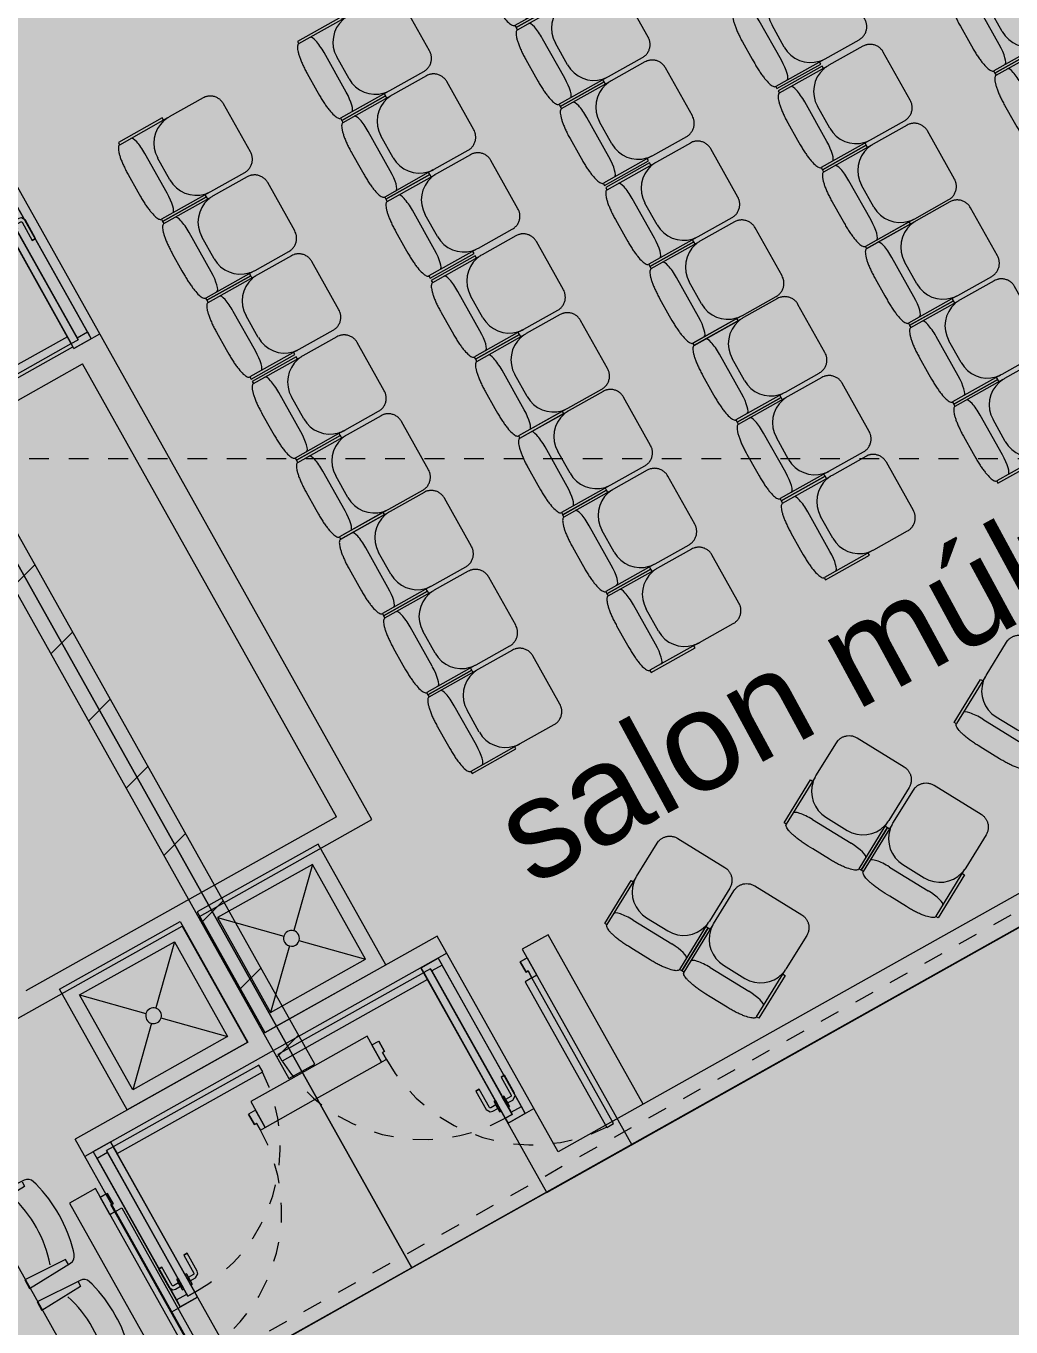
# Model space of a CAD drawing. Header units: metres. Extents: x -11.7 to 73.2, y 41.7 to 99.3.
# Drawn here: x 30.27 to 35.25, y 66.23 to 72.81 of the extents above; entities that cross this region are included whole.
import ezdxf

# ---------------------------------------------------------------- set-up
doc = ezdxf.new("R2010")
doc.units = ezdxf.units.M
doc.linetypes.add('LineaDiscontinua-1_5mm', pattern=[0.003, 0.0015, -0.0015])
doc.linetypes.add('LíneaDeRejilla', pattern=[0.021, 0.012, -0.003, 0.003, -0.003])
for name, color, linetype, lineweight in [('A-DETL-3', 151, 'Continuous', 5), ('A-DETL-GENF', 92, 'Continuous', 5), ('A-MURO', 113, 'Continuous', 9), ('A-MURO-ACHU', 111, 'Continuous', 9), ('A-PISO', 51, 'Continuous', 9), ('A-PISO-ACHU', 8, 'Continuous', 9), ('A-PUER', 31, 'Continuous', 5), ('A-PUER-MARC', 31, 'Continuous', 5), ('A-TEXT-NOTA', 2, 'Continuous', 5), ('A-WALL', 113, 'Continuous', 18), ('H-HID-APAR', 6, 'Continuous', 5), ('I-MOBI', 30, 'Continuous', 5), ('S-REJI', 1, 'Continuous', 5)]:
    doc.layers.add(name, color=color, linetype=linetype, lineweight=lineweight)
doc.styles.add('Arial', font='arial.ttf', dxfattribs={"height": 0.5})

# ---------------------------------------------------------------- blocks, each defined once
blk = doc.blocks.new('Puerta-Batiente-HojaLisa - 900x2200-1042033-Nivel 1')
at = {"layer": 'A-PUER'}
for p, q in [((-0.382, 0.919), (-0.422, 0.919)), ((-0.422, 0.919), (-0.422, 0.075)), ((-0.382, 0.075), (-0.382, 0.919)), ((-0.422, 0.075), (-0.382, 0.075)), ((0.422, 0.075), (-0.422, 0.075)), ((-0.422, 0.075), (-0.422, 0.075)), ((-0.422, 0.075), (0.422, 0.075)), ((-0.422, 0.075), (-0.422, 0.035)), ((-0.422, 0.075), (-0.422, 0.035)), ((0.422, 0.075), (0.422, 0.075)), ((0.422, 0.035), (0.422, 0.075)), ((0.422, 0.075), (0.422, 0.035)), ((0.422, 0.035), (-0.422, 0.035)), ((-0.422, 0.035), (-0.422, 0.035)), ((-0.422, 0.035), (0.422, 0.035)), ((0.422, 0.035), (0.422, 0.035))]:
    blk.add_line(p, q, dxfattribs=at)
at = {"layer": 'A-PUER', "linetype": 'LineaDiscontinua-1_5mm'}
blk.add_arc((-0.422, 0.075), 0.844, 360, 87.28354, dxfattribs=at)
at = {"layer": 'A-PUER-MARC'}
for p, q in [((-0.45, -0.025), (-0.45, 0.075)), ((-0.45, 0.075), (-0.422, 0.075)), ((-0.45, -0.025), (-0.45, 0.075)), ((-0.45, 0.075), (-0.45, 0.075)), ((-0.45, 0.075), (0.45, 0.075)), ((-0.422, 0.075), (-0.422, 0.035)), ((0.422, 0.075), (-0.422, 0.075)), ((-0.422, 0.075), (-0.422, 0.075)), ((-0.422, 0.075), (-0.422, 0.035)), ((0.422, 0.075), (0.422, 0.075)), ((0.45, 0.075), (0.422, 0.075)), ((0.422, 0.075), (0.422, 0.035)), ((0.422, 0.035), (0.422, 0.075)), ((0.45, 0.075), (0.45, -0.025)), ((0.45, 0.075), (0.45, 0.075)), ((0.45, 0.075), (0.45, -0.025)), ((-0.422, 0.035), (-0.41, 0.035)), ((-0.422, 0.035), (-0.422, 0.035)), ((-0.422, 0.035), (0.422, 0.035)), ((-0.41, 0.035), (-0.41, -0.025)), ((-0.41, 0.035), (-0.41, -0.025)), ((0.41, 0.035), (-0.41, 0.035)), ((-0.41, 0.035), (-0.41, 0.035)), ((0.41, 0.035), (0.41, 0.035)), ((0.41, -0.025), (0.41, 0.035)), ((0.422, 0.035), (0.41, 0.035)), ((0.41, -0.025), (0.41, 0.035)), ((0.422, 0.035), (0.422, 0.035)), ((-0.41, -0.025), (-0.45, -0.025)), ((0.45, -0.025), (-0.45, -0.025)), ((-0.45, -0.025), (-0.45, -0.025)), ((-0.41, -0.025), (-0.41, -0.025)), ((-0.41, -0.025), (0.41, -0.025)), ((0.41, -0.025), (0.45, -0.025)), ((0.41, -0.025), (0.41, -0.025)), ((0.45, -0.025), (0.45, -0.025))]:
    blk.add_line(p, q, dxfattribs=at)
blk = doc.blocks.new('Manija-Horizontal-SinCerradura - 120-1041476-Nivel 1')
at = {"layer": 'A-PUER'}
for p, q in [((0.12, 0), (0.12, -0.008)), ((0.12, 0), (0.18, 0)), ((0.18, 0), (0.12, 0)), ((0.18, -0.008), (0.18, 0)), ((0.12, -0.008), (0.18, -0.008)), ((0.18, -0.008), (0.12, -0.008)), ((0.14, -0.008), (0.14, -0.038)), ((0.14, -0.008), (0.16, -0.008)), ((0.16, -0.008), (0.14, -0.008)), ((0.16, -0.038), (0.16, -0.008)), ((0.27, -0.043), (0.165, -0.043)), ((0.165, -0.063), (0.27, -0.063)), ((0.27, -0.063), (0.27, -0.043)), ((0.27, -0.043), (0.27, -0.063))]:
    blk.add_line(p, q, dxfattribs=at)
at = {"layer": 'A-PUER', "flags": 128}
for points in [[(0.14, -0.038), (0.1515, -0.059), (0.165, -0.063)], [(0.165, -0.043), (0.1608, -0.0407), (0.16, -0.038)]]:
    blk.add_lwpolyline(points, dxfattribs=at)
blk = doc.blocks.new('Manija-Horizontal-SinCerradura - 120-1041475-Nivel 1')
at = {"layer": 'A-PUER'}
for p, q in [((0.12, 0.008), (0.12, 0)), ((0.12, 0.008), (0.18, 0.008)), ((0.18, 0.008), (0.12, 0.008)), ((0.12, 0), (0.18, 0)), ((0.18, 0), (0.12, 0)), ((0.14, 0.038), (0.14, 0.008)), ((0.14, 0.008), (0.16, 0.008)), ((0.16, 0.008), (0.14, 0.008)), ((0.16, 0.008), (0.16, 0.038)), ((0.27, 0.063), (0.165, 0.063)), ((0.165, 0.043), (0.27, 0.043)), ((0.18, 0), (0.18, 0.008)), ((0.27, 0.063), (0.27, 0.043)), ((0.27, 0.043), (0.27, 0.063))]:
    blk.add_line(p, q, dxfattribs=at)
at = {"layer": 'A-PUER', "flags": 128}
for points in [[(0.165, 0.063), (0.144, 0.0515), (0.14, 0.038)], [(0.16, 0.038), (0.1623, 0.0422), (0.165, 0.043)]]:
    blk.add_lwpolyline(points, dxfattribs=at)
blk = doc.blocks.new('Puerta-Batiente-HojaLisa - 900x2200-1042010-Nivel 1')
at = {"layer": 'A-PUER'}
for p, q in [((0.422, -0.035), (-0.422, -0.035)), ((-0.422, -0.035), (-0.422, -0.035)), ((-0.422, -0.035), (0.422, -0.035)), ((-0.422, -0.035), (-0.422, -0.075)), ((-0.422, -0.035), (-0.422, -0.075)), ((0.422, -0.035), (0.422, -0.035)), ((0.422, -0.075), (0.422, -0.035)), ((0.422, -0.035), (0.422, -0.075)), ((-0.422, -0.919), (-0.422, -0.075)), ((-0.422, -0.075), (-0.382, -0.075)), ((0.422, -0.075), (-0.422, -0.075)), ((-0.422, -0.075), (-0.422, -0.075)), ((-0.422, -0.075), (0.422, -0.075)), ((-0.382, -0.075), (-0.382, -0.919)), ((0.422, -0.075), (0.422, -0.075)), ((-0.382, -0.919), (-0.422, -0.919))]:
    blk.add_line(p, q, dxfattribs=at)
at = {"layer": 'A-PUER', "linetype": 'LineaDiscontinua-1_5mm'}
blk.add_arc((-0.422, -0.075), 0.844, 272.71646, 0, dxfattribs=at)
at = {"layer": 'A-PUER-MARC'}
for p, q in [((-0.45, -0.075), (-0.45, 0.025)), ((-0.45, 0.025), (-0.41, 0.025)), ((-0.45, -0.075), (-0.45, 0.025)), ((-0.45, 0.025), (-0.45, 0.025)), ((-0.45, 0.025), (0.45, 0.025)), ((-0.41, 0.025), (-0.41, -0.035)), ((-0.41, 0.025), (-0.41, 0.025)), ((-0.41, 0.025), (-0.41, -0.035)), ((0.41, 0.025), (-0.41, 0.025)), ((0.41, -0.035), (0.41, 0.025)), ((0.45, 0.025), (0.41, 0.025)), ((0.41, 0.025), (0.41, 0.025)), ((0.41, -0.035), (0.41, 0.025)), ((0.45, 0.025), (0.45, 0.025)), ((0.45, 0.025), (0.45, -0.075)), ((0.45, 0.025), (0.45, -0.075)), ((-0.41, -0.035), (-0.422, -0.035)), ((-0.422, -0.035), (-0.422, -0.075)), ((-0.422, -0.035), (-0.422, -0.035)), ((-0.422, -0.035), (-0.422, -0.075)), ((0.422, -0.035), (-0.422, -0.035)), ((-0.41, -0.035), (-0.41, -0.035)), ((-0.41, -0.035), (0.41, -0.035)), ((0.41, -0.035), (0.41, -0.035)), ((0.41, -0.035), (0.422, -0.035)), ((0.422, -0.035), (0.422, -0.035)), ((0.422, -0.035), (0.422, -0.075)), ((0.422, -0.075), (0.422, -0.035)), ((-0.422, -0.075), (-0.45, -0.075)), ((-0.45, -0.075), (-0.45, -0.075)), ((0.45, -0.075), (-0.45, -0.075)), ((-0.422, -0.075), (-0.422, -0.075)), ((-0.422, -0.075), (0.422, -0.075)), ((0.422, -0.075), (0.422, -0.075)), ((0.422, -0.075), (0.45, -0.075)), ((0.45, -0.075), (0.45, -0.075))]:
    blk.add_line(p, q, dxfattribs=at)
blk = doc.blocks.new('Puerta-Batiente-HojaLisa - 800x2200-1180584-Nivel 1')
at = {"layer": 'A-PUER'}
for p, q in [((-0.332, 0.819), (-0.372, 0.819)), ((-0.372, 0.819), (-0.372, 0.075)), ((-0.332, 0.075), (-0.332, 0.819)), ((-0.372, 0.075), (-0.332, 0.075)), ((0.372, 0.075), (-0.372, 0.075)), ((-0.372, 0.075), (-0.372, 0.075)), ((-0.372, 0.075), (0.372, 0.075)), ((-0.372, 0.075), (-0.372, 0.035)), ((-0.372, 0.075), (-0.372, 0.035)), ((0.372, 0.075), (0.372, 0.075)), ((0.372, 0.035), (0.372, 0.075)), ((0.372, 0.075), (0.372, 0.035)), ((0.372, 0.035), (-0.372, 0.035)), ((-0.372, 0.035), (-0.372, 0.035)), ((-0.372, 0.035), (0.372, 0.035)), ((0.372, 0.035), (0.372, 0.035))]:
    blk.add_line(p, q, dxfattribs=at)
at = {"layer": 'A-PUER', "linetype": 'LineaDiscontinua-1_5mm'}
blk.add_arc((-0.372, 0.075), 0.744, 360, 86.9181, dxfattribs=at)
at = {"layer": 'A-PUER-MARC'}
for p, q in [((-0.4, -0.025), (-0.4, 0.075)), ((-0.4, 0.075), (-0.372, 0.075)), ((-0.4, -0.025), (-0.4, 0.075)), ((-0.4, 0.075), (-0.4, 0.075)), ((-0.4, 0.075), (0.4, 0.075)), ((-0.372, 0.075), (-0.372, 0.035)), ((0.372, 0.075), (-0.372, 0.075)), ((-0.372, 0.075), (-0.372, 0.075)), ((-0.372, 0.075), (-0.372, 0.035)), ((0.372, 0.075), (0.372, 0.075)), ((0.4, 0.075), (0.372, 0.075)), ((0.372, 0.075), (0.372, 0.035)), ((0.372, 0.035), (0.372, 0.075)), ((0.4, 0.075), (0.4, -0.025)), ((0.4, 0.075), (0.4, 0.075)), ((0.4, 0.075), (0.4, -0.025)), ((-0.372, 0.035), (-0.36, 0.035)), ((-0.372, 0.035), (-0.372, 0.035)), ((-0.372, 0.035), (0.372, 0.035)), ((-0.36, 0.035), (-0.36, -0.025)), ((-0.36, 0.035), (-0.36, -0.025)), ((0.36, 0.035), (-0.36, 0.035)), ((-0.36, 0.035), (-0.36, 0.035)), ((0.36, 0.035), (0.36, 0.035)), ((0.36, -0.025), (0.36, 0.035)), ((0.372, 0.035), (0.36, 0.035)), ((0.36, -0.025), (0.36, 0.035)), ((0.372, 0.035), (0.372, 0.035)), ((-0.36, -0.025), (-0.4, -0.025)), ((0.4, -0.025), (-0.4, -0.025)), ((-0.4, -0.025), (-0.4, -0.025)), ((-0.36, -0.025), (-0.36, -0.025)), ((-0.36, -0.025), (0.36, -0.025)), ((0.36, -0.025), (0.4, -0.025)), ((0.36, -0.025), (0.36, -0.025)), ((0.4, -0.025), (0.4, -0.025))]:
    blk.add_line(p, q, dxfattribs=at)
blk = doc.blocks.new('M_Shower Stall-2D - Poceta aseol-2D 70_70-1736770-Nivel 1')
at = {"layer": 'H-HID-APAR'}
for p, q in [((0, 0), (0, 0.7)), ((0, 0.7), (0.7, 0.7)), ((0.7, 0.7), (0.7, 0)), ((0.075, 0.625), (0.3211, 0.3789)), ((0.075, 0.075), (0.075, 0.625)), ((0.075, 0.625), (0.625, 0.625)), ((0.625, 0.625), (0.3789, 0.3789)), ((0.625, 0.625), (0.625, 0.075)), ((0.3224, 0.3224), (0.075, 0.075)), ((0.3776, 0.3224), (0.625, 0.075)), ((0.625, 0.075), (0.075, 0.075)), ((0.7, 0), (0, 0))]:
    blk.add_line(p, q, dxfattribs=at)
for start, end in [(360, 180), (180, 360)]:
    blk.add_arc((0.35, 0.35), 0.04, start, end, dxfattribs=at)
blk = doc.blocks.new('M_Shower Stall-2D - Poceta aseol-2D 70_70-1739587-Nivel 1')
at = {"layer": 'H-HID-APAR'}
for p, q in [((0.7, 0), (0, 0)), ((0, 0), (0, -0.7)), ((0.7, -0.7), (0.7, 0)), ((0.3224, -0.3224), (0.075, -0.075)), ((0.625, -0.075), (0.075, -0.075)), ((0.075, -0.075), (0.075, -0.625)), ((0.3776, -0.3224), (0.625, -0.075)), ((0.625, -0.625), (0.625, -0.075)), ((0.075, -0.625), (0.3211, -0.3789)), ((0.625, -0.625), (0.3789, -0.3789)), ((0.075, -0.625), (0.625, -0.625)), ((0, -0.7), (0.7, -0.7))]:
    blk.add_line(p, q, dxfattribs=at)
for start, end in [(0, 180), (180, 0)]:
    blk.add_arc((0.35, -0.35), 0.04, start, end, dxfattribs=at)
blk = doc.blocks.new('Puerta-Batiente-HojaLisa - 900x2200-V1-Nivel 1')
at = {"layer": 'A-PUER'}
for p, q in [((-0.422, -0.919), (-0.422, -0.075)), ((-0.422, -0.075), (-0.382, -0.075)), ((-0.382, -0.075), (-0.382, -0.919)), ((-0.382, -0.919), (-0.422, -0.919))]:
    blk.add_line(p, q, dxfattribs=at)
at = {"layer": 'A-PUER', "linetype": 'LineaDiscontinua-1_5mm'}
blk.add_arc((-0.422, -0.075), 0.844, 272.71646, 0, dxfattribs=at)
at = {"layer": 'A-PUER-MARC', "lineweight": 9}
for p, q in [((-0.41, 0.025), (-0.45, 0.025)), ((-0.45, 0.025), (-0.45, -0.075)), ((-0.41, -0.035), (-0.41, 0.025)), ((0.45, 0.025), (0.41, 0.025)), ((0.41, 0.025), (0.41, -0.035)), ((0.45, -0.075), (0.45, 0.025)), ((-0.422, -0.075), (-0.422, -0.035)), ((-0.422, -0.035), (-0.41, -0.035)), ((0.41, -0.035), (0.422, -0.035)), ((0.422, -0.035), (0.422, -0.075)), ((-0.45, -0.075), (-0.422, -0.075)), ((0.422, -0.075), (0.45, -0.075))]:
    blk.add_line(p, q, dxfattribs=at)
at = {"layer": 'A-PUER-MARC'}
for p, q in [((-0.45, -0.075), (-0.45, 0.025)), ((-0.45, 0.025), (-0.41, 0.025)), ((-0.45, 0.025), (-0.45, 0.025)), ((-0.41, 0.025), (-0.41, -0.035)), ((-0.41, 0.025), (-0.41, 0.025)), ((0.41, -0.035), (0.41, 0.025)), ((0.45, 0.025), (0.41, 0.025)), ((0.41, 0.025), (0.41, 0.025)), ((0.45, 0.025), (0.45, 0.025)), ((0.45, 0.025), (0.45, -0.075)), ((-0.41, -0.035), (-0.422, -0.035)), ((-0.422, -0.035), (-0.422, -0.075)), ((-0.422, -0.035), (-0.422, -0.035)), ((-0.41, -0.035), (-0.41, -0.035)), ((0.41, -0.035), (0.41, -0.035)), ((0.41, -0.035), (0.422, -0.035)), ((0.422, -0.035), (0.422, -0.035)), ((0.422, -0.075), (0.422, -0.035)), ((-0.422, -0.075), (-0.45, -0.075)), ((-0.45, -0.075), (-0.45, -0.075)), ((-0.422, -0.075), (-0.422, -0.075)), ((0.422, -0.075), (0.422, -0.075)), ((0.422, -0.075), (0.45, -0.075)), ((0.45, -0.075), (0.45, -0.075))]:
    blk.add_line(p, q, dxfattribs=at)
blk = doc.blocks.new('Puerta-Batiente-HojaLisa - 900x2200-V2-Nivel 1')
at = {"layer": 'A-PUER'}
for p, q in [((-0.382, 0.919), (-0.422, 0.919)), ((-0.422, 0.919), (-0.422, 0.075)), ((-0.382, 0.075), (-0.382, 0.919)), ((-0.422, 0.075), (-0.382, 0.075))]:
    blk.add_line(p, q, dxfattribs=at)
at = {"layer": 'A-PUER', "linetype": 'LineaDiscontinua-1_5mm'}
blk.add_arc((-0.422, 0.075), 0.844, 360, 87.28354, dxfattribs=at)
at = {"layer": 'A-PUER-MARC', "lineweight": 9}
for p, q in [((-0.45, -0.025), (-0.45, 0.075)), ((-0.45, 0.075), (-0.422, 0.075)), ((-0.422, 0.075), (-0.422, 0.035)), ((0.422, 0.035), (0.422, 0.075)), ((0.422, 0.075), (0.45, 0.075)), ((0.45, 0.075), (0.45, -0.025)), ((-0.422, 0.035), (-0.41, 0.035)), ((-0.41, 0.035), (-0.41, -0.025)), ((0.41, 0.035), (0.422, 0.035)), ((0.41, -0.025), (0.41, 0.035)), ((-0.41, -0.025), (-0.45, -0.025)), ((0.45, -0.025), (0.41, -0.025))]:
    blk.add_line(p, q, dxfattribs=at)
at = {"layer": 'A-PUER-MARC'}
for p, q in [((-0.45, 0.075), (-0.45, -0.025)), ((-0.422, 0.075), (-0.45, 0.075)), ((-0.45, 0.075), (-0.45, 0.075)), ((-0.422, 0.035), (-0.422, 0.075)), ((-0.422, 0.075), (-0.422, 0.075)), ((0.422, 0.075), (0.422, 0.075)), ((0.422, 0.075), (0.45, 0.075)), ((0.422, 0.075), (0.422, 0.035)), ((0.45, -0.025), (0.45, 0.075)), ((0.45, 0.075), (0.45, 0.075)), ((-0.41, 0.035), (-0.422, 0.035)), ((-0.422, 0.035), (-0.422, 0.035)), ((-0.41, -0.025), (-0.41, 0.035)), ((-0.41, 0.035), (-0.41, 0.035)), ((0.41, 0.035), (0.41, 0.035)), ((0.41, 0.035), (0.41, -0.025)), ((0.41, 0.035), (0.422, 0.035)), ((0.422, 0.035), (0.422, 0.035)), ((-0.45, -0.025), (-0.41, -0.025)), ((-0.45, -0.025), (-0.45, -0.025)), ((-0.41, -0.025), (-0.41, -0.025)), ((0.45, -0.025), (0.41, -0.025)), ((0.41, -0.025), (0.41, -0.025)), ((0.45, -0.025), (0.45, -0.025))]:
    blk.add_line(p, q, dxfattribs=at)
blk = doc.blocks.new('M_Seating-Auditorium - 457 x 610mm-1699441-Nivel 1')
at = {"layer": 'I-MOBI'}
for p, q in [((0.3004, 0.4947), (0.021, 0.4947)), ((-0.0552, 0.4188), (-0.0552, 0.2222)), ((0.3766, 0.2222), (0.3766, 0.4188)), ((-0.0552, -0.0641), (-0.0552, 0.2153)), ((0.3766, 0.2153), (0.3766, -0.0641)), ((-0.0517, 0.1899), (-0.0679, 0.1899)), ((-0.0679, 0.1899), (-0.0679, -0.0649)), ((0.3893, 0.1899), (0.3731, 0.1899)), ((0.3893, -0.0647), (0.3893, 0.1899)), ((0.2242, 0.0703), (0.0972, 0.0703)), ((0.275, 0.0249), (0.0464, 0.0249)), ((-0.0679, -0.0649), (-0.0551, -0.0649)), ((0.3766, -0.0647), (0.3893, -0.0647)), ((0.0972, -0.1011), (0.1972, -0.1011)), ((0.1972, -0.1011), (0.2242, -0.1007))]:
    blk.add_line(p, q, dxfattribs=at)
for centre, major_axis, ratio, start_param, end_param in [((0.0972, 0.2222), (-0.1524, 0), 0.996195, 0.209748, 1.570796), ((0.2242, 0.2222), (0.1524, 0), 0.996195, 4.712389, 6.067787), ((0.0464, 0.0009), (0.1016, 0), 0.236052, 1.570796, 3.141593), ((0.275, 0.0009), (0.1016, 0), 0.236052, 0, 1.570796)]:
    blk.add_ellipse(centre, major_axis=major_axis, ratio=ratio, start_param=start_param, end_param=end_param, dxfattribs=at)
for points, knots in [([(0.021, 0.4947), (0.0152, 0.4947), (0.0068, 0.4937), (-0.0042, 0.4906), (-0.0147, 0.4862), (-0.0269, 0.4786), (-0.0365, 0.469), (-0.0424, 0.461), (-0.0458, 0.4555), (-0.0486, 0.4498), (-0.051, 0.4439), (-0.0529, 0.4377), (-0.0546, 0.4295), (-0.0552, 0.4231), (-0.0552, 0.4188)], [0, 0, 0, 0, 0.142857, 0.214286, 0.285714, 0.428571, 0.571429, 0.625, 0.678571, 0.732143, 0.785714, 0.839286, 0.892857, 1, 1, 1, 1]), ([(0.3766, 0.4188), (0.3766, 0.4245), (0.3757, 0.4329), (0.3725, 0.4439), (0.3681, 0.4544), (0.3605, 0.4665), (0.3509, 0.4761), (0.3428, 0.4819), (0.3373, 0.4853), (0.3316, 0.4881), (0.3256, 0.4905), (0.3195, 0.4924), (0.3112, 0.4941), (0.3048, 0.4947), (0.3004, 0.4947)], [0, 0, 0, 0, 0.142857, 0.214286, 0.285714, 0.428571, 0.571429, 0.625, 0.678571, 0.732143, 0.785714, 0.839286, 0.892857, 1, 1, 1, 1]), ([(0.2242, -0.1007), (0.2322, -0.1007), (0.2481, -0.1004), (0.2715, -0.0991), (0.2937, -0.0969), (0.321, -0.093), (0.3495, -0.0863), (0.3678, -0.0778), (0.3753, -0.0704), (0.3766, -0.0666), (0.3766, -0.0647)], [0, 0, 0, 0, 0.1, 0.2, 0.3, 0.4, 0.6, 0.8, 0.9, 1, 1, 1, 1])]:
    blk.add_open_spline(points, degree=3, knots=knots, dxfattribs=at)
for points in [[(-0.0552, 0.2222), (-0.0552, 0.2167), (-0.0546, 0.2059), (-0.0528, 0.1952), (-0.0517, 0.1899)], [(0.3731, 0.1899), (0.3743, 0.1952), (0.376, 0.2059), (0.3766, 0.2167), (0.3766, 0.2222)], [(-0.0551, -0.0649), (-0.0551, -0.0668), (-0.0539, -0.0705), (-0.0483, -0.0761), (-0.0391, -0.0814), (-0.0265, -0.0863), (-0.0109, -0.0906), (0.0073, -0.0943), (0.0278, -0.0973), (0.05, -0.0995), (0.0733, -0.1008), (0.0892, -0.1011), (0.0972, -0.1011)]]:
    blk.add_open_spline(points, degree=3, dxfattribs=at)
blk = doc.blocks.new('M_Seating-Auditorium - 457 x 610mm-1736665-Nivel 1')
at = {"layer": 'I-MOBI'}
for p, q in [((0.0972, 0.1011), (0.1972, 0.1011)), ((0.1972, 0.1011), (0.2242, 0.1007)), ((-0.0679, 0.0649), (-0.0551, 0.0649)), ((-0.0679, -0.1899), (-0.0679, 0.0649)), ((-0.0552, 0.0641), (-0.0552, -0.2153)), ((0.3766, 0.0647), (0.3893, 0.0647)), ((0.3766, -0.2153), (0.3766, 0.0641)), ((0.3893, 0.0647), (0.3893, -0.1899)), ((0.275, -0.0249), (0.0464, -0.0249)), ((0.2242, -0.0703), (0.0972, -0.0703)), ((-0.0517, -0.1899), (-0.0679, -0.1899)), ((0.3893, -0.1899), (0.3731, -0.1899)), ((-0.0552, -0.4188), (-0.0552, -0.2222)), ((0.3766, -0.2222), (0.3766, -0.4188)), ((0.3004, -0.4947), (0.021, -0.4947))]:
    blk.add_line(p, q, dxfattribs=at)
for centre, major_axis, ratio, start_param, end_param in [((0.0464, -0.0009), (-0.1016, 0), 0.236052, 0, 1.570796), ((0.275, -0.0009), (-0.1016, 0), 0.236052, 1.570796, 3.141593), ((0.0972, -0.2222), (0.1524, 0), 0.996195, 1.570796, 2.931845), ((0.2242, -0.2222), (0.1524, 0), 0.996195, 0.215398, 1.570796)]:
    blk.add_ellipse(centre, major_axis=major_axis, ratio=ratio, start_param=start_param, end_param=end_param, dxfattribs=at)
for points, knots in [([(-0.0551, 0.0649), (-0.0551, 0.0668), (-0.0539, 0.0705), (-0.0464, 0.078), (-0.0281, 0.0865), (0.0005, 0.0933), (0.0278, 0.0973), (0.05, 0.0995), (0.0733, 0.1008), (0.0892, 0.1011), (0.0972, 0.1011)], [-1, -1, -1, -1, -0.9, -0.8, -0.6, -0.4, -0.3, -0.2, -0.1, 0, 0, 0, 0]), ([(0.021, -0.4947), (0.0167, -0.4947), (0.0103, -0.4941), (0.002, -0.4924), (-0.0042, -0.4905), (-0.0102, -0.4881), (-0.0158, -0.4853), (-0.0214, -0.4819), (-0.0294, -0.4761), (-0.0391, -0.4665), (-0.0467, -0.4544), (-0.051, -0.4439), (-0.0542, -0.4329), (-0.0552, -0.4245), (-0.0552, -0.4188)], [-1, -1, -1, -1, -0.892857, -0.839286, -0.785714, -0.732143, -0.678571, -0.625, -0.571429, -0.428571, -0.285714, -0.214286, -0.142857, 0, 0, 0, 0]), ([(0.3766, -0.4188), (0.3766, -0.4231), (0.3761, -0.4295), (0.3743, -0.4377), (0.3724, -0.4439), (0.3701, -0.4498), (0.3672, -0.4555), (0.3638, -0.461), (0.358, -0.469), (0.3483, -0.4786), (0.3362, -0.4862), (0.3256, -0.4906), (0.3147, -0.4937), (0.3062, -0.4947), (0.3004, -0.4947)], [-1, -1, -1, -1, -0.892857, -0.839286, -0.785714, -0.732143, -0.678571, -0.625, -0.571429, -0.428571, -0.285714, -0.214286, -0.142857, 0, 0, 0, 0])]:
    blk.add_open_spline(points, degree=3, knots=knots, dxfattribs=at)
for points in [[(0.2242, 0.1007), (0.2322, 0.1007), (0.2481, 0.1004), (0.2715, 0.0991), (0.2937, 0.0969), (0.3141, 0.094), (0.3324, 0.0903), (0.348, 0.086), (0.3605, 0.0812), (0.3697, 0.0759), (0.3753, 0.0704), (0.3766, 0.0666), (0.3766, 0.0647)], [(-0.0552, -0.2222), (-0.0552, -0.2167), (-0.0546, -0.2059), (-0.0528, -0.1952), (-0.0517, -0.1899)], [(0.3731, -0.1899), (0.3743, -0.1952), (0.376, -0.2059), (0.3766, -0.2167), (0.3766, -0.2222)]]:
    blk.add_open_spline(points, degree=3, dxfattribs=at)
blk = doc.blocks.new('MesadeComedor 4p Parametrica-Planta - Mesa de Comedor de 4 Puestos-1696959-Nivel 1')
at = {"layer": 'A-DETL-GENF'}
for p, q in [((-0.5704, 0.7376), (-0.5874, 0.7325)), ((-0.1673, 0.7325), (-0.1844, 0.7376)), ((0.0096, 0.7376), (-0.0074, 0.7325)), ((0.4127, 0.7325), (0.3956, 0.7376)), ((-0.6173, 0.6944), (-0.628, 0.4514)), ((-0.615, 0.6819), (-0.59, 0.6819)), ((-0.589, 0.6809), (-0.5788, 0.4514)), ((-0.1657, 0.6809), (-0.1759, 0.4514)), ((-0.1358, 0.6819), (-0.1647, 0.6819)), ((-0.1267, 0.4514), (-0.1375, 0.6944)), ((-0.0373, 0.6944), (-0.048, 0.4514)), ((-0.035, 0.6819), (-0.01, 0.6819)), ((-0.009, 0.6809), (0.0012, 0.4514)), ((0.4143, 0.6809), (0.4041, 0.4514)), ((0.4442, 0.6819), (0.4153, 0.6819)), ((0.4533, 0.4514), (0.4425, 0.6944)), ((-0.715, -0.455), (-0.715, 0.455)), ((0.585, 0.455), (-0.715, 0.455)), ((0.585, 0.455), (-0.715, 0.455)), ((-0.715, 0.455), (-0.715, -0.455)), ((-0.628, 0.4514), (-0.5788, 0.4514)), ((-0.1759, 0.4514), (-0.1267, 0.4514)), ((-0.048, 0.4514), (0.0012, 0.4514)), ((0.4041, 0.4514), (0.4533, 0.4514)), ((0.585, 0.455), (0.585, -0.455)), ((0.585, -0.455), (0.585, 0.455)), ((0.585, -0.455), (0.585, 0.455)), ((0.585, -0.455), (-0.715, -0.455)), ((-0.715, -0.455), (0.585, -0.455)), ((-0.628, -0.455), (-0.6173, -0.6981)), ((-0.628, -0.455), (-0.5788, -0.455)), ((-0.589, -0.6846), (-0.5788, -0.455)), ((-0.1657, -0.6846), (-0.1759, -0.455)), ((-0.1759, -0.455), (-0.1267, -0.455)), ((-0.1375, -0.6981), (-0.1267, -0.455)), ((-0.048, -0.455), (-0.0373, -0.6981)), ((-0.048, -0.455), (0.0012, -0.455)), ((-0.009, -0.6846), (0.0012, -0.455)), ((0.4143, -0.6846), (0.4041, -0.455)), ((0.4041, -0.455), (0.4533, -0.455)), ((0.4425, -0.6981), (0.4533, -0.455)), ((-0.615, -0.6856), (-0.59, -0.6856)), ((-0.1358, -0.6856), (-0.1647, -0.6856)), ((-0.035, -0.6856), (-0.01, -0.6856)), ((0.4442, -0.6856), (0.4153, -0.6856)), ((-0.5874, -0.7362), (-0.5704, -0.7412)), ((-0.1844, -0.7412), (-0.1673, -0.7362)), ((-0.0074, -0.7362), (0.0096, -0.7412)), ((0.3956, -0.7412), (0.4127, -0.7362))]:
    blk.add_line(p, q, dxfattribs=at)
for centre, radius, start, end in [((-0.5756, 0.6926), 0.0417, 106.41992, 177.45961), ((-0.3774, 0.0428), 0.7211, 74.47479, 105.52521), ((-0.1791, 0.6926), 0.0417, 2.54039, 73.58008), ((0.0044, 0.6926), 0.0417, 106.41992, 177.45961), ((0.2026, 0.0428), 0.7211, 74.47479, 105.52521), ((0.4009, 0.6926), 0.0417, 2.54039, 73.58008), ((-0.59, 0.6809), 0.00104, 2.54039, 90), ((-0.1647, 0.6809), 0.00104, 90, 177.45961), ((-0.01, 0.6809), 0.00104, 2.54039, 90), ((0.4153, 0.6809), 0.00104, 90, 177.45961), ((-0.3773, 0.0059), 0.6267, 71.58125, 108.41875), ((0.2027, 0.0059), 0.6267, 71.58125, 108.41875), ((-0.3773, -0.0095), 0.6267, 251.58125, 288.41875), ((0.2027, -0.0095), 0.6267, 251.58125, 288.41875), ((-0.5756, -0.6962), 0.0417, 182.54039, 253.58008), ((-0.59, -0.6845), 0.00104, 270, 357.45961), ((-0.1791, -0.6962), 0.0417, 286.41992, 357.45961), ((-0.1647, -0.6845), 0.00104, 182.54039, 270), ((0.0044, -0.6962), 0.0417, 182.54039, 253.58008), ((-0.01, -0.6845), 0.00104, 270, 357.45961), ((0.4009, -0.6962), 0.0417, 286.41992, 357.45961), ((0.4153, -0.6845), 0.00104, 182.54039, 270), ((-0.3774, -0.0464), 0.7211, 254.47479, 285.52521), ((0.2026, -0.0464), 0.7211, 254.47479, 285.52521)]:
    blk.add_arc(centre, radius, start, end, dxfattribs=at)

msp = doc.modelspace()

# ---------------------------------------------------------------- hatches: boundary and pattern name
at = {"layer": 'A-DETL-GENF'}
for points in [[(40.5479, 74.1411), (41.1384, 73.0877), (38.6096, 71.662), (39.2698, 70.4842), (32.2199, 66.5324), (28.6234, 72.9484), (38.271, 78.3563), (39.4642, 76.2277), (36.7357, 74.6982), (37.8847, 72.6483)], [(19.0044, 59.1246), (15.3912, 65.5706), (28.6066, 72.9784), (32.2199, 66.5324)]]:
    msp.add_hatch(color=7, dxfattribs=at).paths.add_polyline_path(points, flags=0)
at = {"layer": 'A-MURO-ACHU', "lineweight": 5}
h = msp.add_hatch(dxfattribs=at)
h.set_pattern_fill('FP_1', color=256, style=0, pattern_type=2)
h.set_pattern_definition([(45, (0, 0), (-0.265165, 0.265165), [])])
h.paths.add_polyline_path([(31.7279, 67.5635), (31.5971, 67.4901), (29.0348, 72.061), (29.1657, 72.1343)], flags=0)
for points in [[(33.4629, 67.2292), (33.3896, 67.36), (39.0464, 70.5309), (39.1773, 70.6043), (39.2506, 70.4734)], [(33.4629, 67.2292), (33.3321, 67.1558), (32.7782, 68.1439), (32.9091, 68.2172), (33.3896, 67.36)], [(31.7226, 67.3802), (31.6492, 67.5111), (31.9931, 67.7038), (32.0665, 67.573)], [(31.4777, 67.2429), (31.4043, 67.3738), (31.6493, 67.5111), (31.7226, 67.3802)], [(31.0998, 66.0765), (30.9689, 66.0031), (30.4884, 66.8603), (30.6193, 66.9337)]]:
    msp.add_hatch(color=256, dxfattribs=at).paths.add_polyline_path(points, flags=0)
at = {"layer": 'A-PISO-ACHU', "lineweight": 5}
h = msp.add_hatch(color=256, dxfattribs=at)
edge = h.paths.add_edge_path(flags=0)
edge.add_line((-11.7445, 67.4776), (-11.7445, 68.9916))
edge.add_line((-11.7445, 68.9916), (20.6801, 87.2404))
edge.add_line((20.6801, 87.2404), (42.7634, 99.3209))
edge.add_line((42.7634, 99.3209), (49.0143, 99.3209))
edge.add_line((49.0143, 99.3209), (22.1357, 84.6171))
edge.add_line((22.1357, 84.6171), (-8.4217, 67.4192))
edge.add_arc((-9.9695, 75.3717), 8.1018, 263.70195, 281.01358, ccw=False)
edge.add_arc((-12.5327, 60.5221), 7, 76.16032, 83.5347)
h.paths.add_polyline_path([(73.1577, 99.3209), (73.1577, 41.6604)], flags=0)
edge = h.paths.add_edge_path(flags=0)
edge.add_line((69.8508, 99.3209), (73.1577, 99.3209))
edge.add_line((65.9158, 97.1683), (69.8508, 99.3209))
edge = h.paths.add_edge_path(flags=0)
edge.add_line((73.1577, 51.9042), (73.1577, 50.9085))
edge.add_line((73.1577, 50.9085), (67.4094, 50.9125))
edge.add_line((67.4094, 50.9125), (67.406, 45.89))
edge.add_arc((67.7688, 48.868), 3, 197.80909, 263.05317, ccw=False)
edge.add_line((64.9126, 47.9505), (64.9265, 52.0568))
edge.add_arc((67.3569, 51.8382), 2.4403, 138.46961, 174.86173, ccw=False)
edge.add_line((65.5301, 53.4562), (67.4123, 55.1462))
edge.add_line((67.4123, 55.1462), (67.4382, 93.14))
edge.add_line((67.4382, 93.14), (65.5663, 94.5105))
edge.add_arc((67.872, 96.4299), 3, 186.29702, 219.77582, ccw=False)
edge.add_line((64.8901, 96.1008), (64.8898, 96.1793))
edge.add_line((64.8898, 96.1793), (64.8841, 98.083))
edge.add_arc((67.8714, 97.808), 3, 152.38667, 174.74085, ccw=False)
edge.add_arc((100.8135, 69.2922), 46.4949, 139.77062, 139.96788, ccw=False)
edge.add_line((65.3163, 99.3209), (73.1577, 99.3209))
edge.add_line((65.9178, 96.1564), (65.9158, 97.1683))
edge.add_arc((67.9002, 96.4214), 2, 187.61416, 217.58475)
edge.add_line((66.3153, 95.2015), (68.4157, 93.6638))
edge.add_line((68.4157, 93.6638), (68.4316, 51.911))
edge.add_line((68.4316, 51.911), (73.1577, 51.9042))
h.paths.add_polyline_path([(20.1051, 57.7169), (26.6837, 61.3986), (27.9973, 59.0622), (49.2365, 71.0357), (49.2365, 57.7169)], flags=0)
edge = h.paths.add_edge_path(flags=0)
edge.add_line((-5.7118, 46.0009), (54.4615, 46.0009))
edge.add_line((54.4615, 46.0009), (54.4615, 90.9023))
edge.add_line((54.4615, 90.9023), (26.9878, 75.8729))
edge.add_line((26.9878, 75.8729), (-6.3365, 57.1178))
edge.add_arc((5.0702, 53.3169), 12.0233, 127.35032, 161.5712, ccw=False)
edge.add_line((-2.2242, 62.8747), (25.5322, 78.4962))
edge.add_line((25.5322, 78.4962), (55.4126, 94.8421))
edge.add_arc((56.8058, 92.0337), 3.135, 2.60802, 116.38523, ccw=False)
edge.add_line((59.9376, 92.1763), (59.9338, 86.617))
edge.add_line((59.9338, 86.617), (57.4314, 79.6617))
edge.add_line((57.4314, 79.6617), (57.4109, 49.6328))
edge.add_line((57.4109, 49.6328), (57.4076, 44.7668))
edge.add_arc((59.4076, 44.7654), 2, 179.96092, 218.80926)
edge.add_line((57.8491, 43.512), (59.3383, 41.6604))
edge.add_line((59.3383, 41.6604), (54.9031, 41.6604))
edge.add_line((54.9031, 41.6604), (54.9045, 42.4666))
edge.add_line((54.9045, 42.4666), (49.9037, 42.473))
edge.add_line((49.9037, 42.473), (49.9031, 41.6604))
edge.add_line((49.9031, 41.6604), (40.8603, 41.6604))
edge.add_line((40.8603, 41.6604), (40.8489, 42.4259))
edge.add_line((40.8489, 42.4259), (19.6691, 42.4259))
edge.add_line((19.6691, 42.4259), (19.6628, 41.6604))
edge.add_line((19.6628, 41.6604), (-5.714, 41.6604))
edge.add_line((-5.714, 41.6604), (-5.7118, 46.0009))
h = msp.add_hatch(color=256, dxfattribs=at)
h.paths.add_polyline_path([(73.1577, 99.3209), (73.1577, 41.6604)], flags=0)
edge = h.paths.add_edge_path(flags=0)
edge.add_line((49.0166, 99.3209), (73.1577, 99.3209))
edge.add_line((65.2926, 99.3209), (73.1577, 99.3209))
edge.add_arc((100.8053, 69.3106), 46.4949, 139.80025, 140.00696)
edge.add_arc((67.8438, 97.8039), 3, 152.42575, 174.77992)
edge.add_line((64.8562, 98.0768), (64.8617, 96.6002))
edge.add_line((64.8617, 96.6002), (59.4653, 93.6433))
edge.add_arc((56.7821, 92.022), 3.135, 31.14184, 116.42431)
edge.add_line((55.387, 94.8295), (25.5178, 78.4632))
edge.add_line((25.5178, 78.4632), (-2.228, 62.8228))
edge.add_arc((5.0729, 53.27), 12.0233, 127.3894, 158.5358)
edge.add_arc((-12.5349, 60.4631), 7, 276.48335, 336.479, ccw=False)
edge.add_line((-11.7445, 53.5079), (-11.7445, 67.4184))
edge.add_arc((-12.5349, 60.4631), 7, 76.1994, 83.51665, ccw=False)
edge.add_arc((-9.9818, 75.3145), 8.1018, 263.74102, 281.05266)
edge.add_line((-8.4286, 67.3631), (22.1171, 84.5818))
edge.add_line((22.1171, 84.5818), (49.0166, 99.3209))
h = msp.add_hatch(color=256, dxfattribs=at)
h.paths.add_polyline_path([(5.0183, 49.0163), (5.8026, 47.6169), (10.8351, 47.6169), (10.8351, 50.9017), (9.2102, 49.9908), (8.6236, 51.0372)], flags=0)
h.paths.add_polyline_path([(54.3115, 87.2328), (50.3494, 85.0119), (52.1097, 81.8716), (54.3115, 83.1058)], flags=0)
h.paths.add_polyline_path([(47.9626, 73.2955), (20.0811, 57.6669), (44.0865, 57.6669), (44.0865, 68.1681), (49.2212, 71.0628)], flags=0)
h.paths.add_polyline_path([(-5.4663, 53.8623), (-1.1005, 56.3095), (-1.628, 57.2507), (44.0772, 82.8706), (44.6048, 81.9293), (54.4615, 87.4544), (54.4615, 80.7558), (54.2865, 80.6577), (54.2865, 77.0956), (54.4615, 77.1942), (54.4615, 74.0419), (51.0616, 72.1303), (51.0616, 55.9169), (54.4615, 55.9169), (54.4615, 48.2669), (53.7615, 48.2669), (53.7615, 47.4669), (12.1412, 47.4669), (12.1412, 48.2669), (10.9851, 48.2669), (10.9851, 47.4669), (1.8887, 47.4669), (2.2039, 47.6436), (1.3237, 49.2137), (-1.8602, 47.429)], flags=0)
h = msp.add_hatch(color=256, dxfattribs=at)
h.paths.add_polyline_path([(42.0615, 55.7669), (36.7162, 55.7669), (36.7162, 48.8519), (42.0615, 48.8519)], flags=0)
h.paths.add_polyline_path([(21.7835, 60.8543), (28.3799, 64.5519), (24.9032, 70.7542), (18.3074, 67.0556)], flags=0)
h.paths.add_polyline_path([(49.1615, 73.8961), (20.2087, 57.6669), (49.1615, 57.6669)], flags=0)
h.paths.add_polyline_path([(-5.4652, 53.8604), (-1.1055, 56.3078), (-1.6336, 57.2463), (-1.235, 57.4697), (-1.0431, 57.1276), (17.9155, 67.7547), (18.1041, 67.4184), (44.3273, 82.1177), (44.474, 81.856), (54.4615, 87.4544), (54.4615, 83.2306), (58.0015, 83.2306), (58.0015, 51.8919), (54.4615, 51.8919), (54.4615, 48.2669), (10.9851, 48.2669), (10.9851, 47.4669), (1.8887, 47.4669), (2.2257, 47.6558), (1.3454, 49.2261), (-1.8591, 47.4272)], flags=0)

# ---------------------------------------------------------------- linework, layer by layer
at = {"layer": 'A-DETL-3'}
for p, q in [((32.2199, 66.5324), (28.6066, 72.9784)), ((28.6234, 72.9484), (32.2199, 66.5324)), ((32.2199, 66.5324), (39.2698, 70.4842)), ((19.0044, 59.1246), (32.2199, 66.5324))]:
    msp.add_line(p, q, dxfattribs=at)
at = {"layer": 'A-MURO'}
for p, q in [((32.0177, 68.7993), (29.351, 73.5566)), ((30.5105, 71.1815), (29.2202, 73.4833)), ((30.5105, 71.1815), (30.6413, 71.2548)), ((28.9354, 70.3101), (30.5055, 71.1902)), ((28.9843, 70.2229), (30.5544, 71.103)), ((31.838, 68.8132), (30.5544, 71.103)), ((32.9021, 66.9148), (40.0575, 70.9257)), ((31.838, 68.8132), (30.2678, 67.933)), ((31.1454, 68.3103), (32.0177, 68.7993)), ((31.1454, 68.3103), (31.4754, 67.7217)), ((30.1859, 67.7724), (31.0582, 68.2614)), ((31.0582, 68.2614), (31.3881, 67.6728)), ((32.3477, 68.2107), (31.4754, 67.7217)), ((32.9596, 67.119), (32.3477, 68.2107)), ((32.3966, 68.1234), (30.5647, 67.0966)), ((32.9021, 66.9148), (32.2657, 68.0501)), ((31.3881, 67.6728), (30.5158, 67.1839)), ((33.3896, 67.36), (32.9596, 67.119)), ((32.7058, 67.265), (32.8366, 67.3384)), ((31.1278, 66.0922), (30.5158, 67.1839)), ((31.332, 66.0347), (30.6956, 67.17)), ((31.0048, 66.3115), (31.1356, 66.3849))]:
    msp.add_line(p, q, dxfattribs=at)
at = {"layer": 'A-PISO'}
msp.add_line((20.1809, 59.7867), (39.2686, 70.4862), dxfattribs=at)
at = {"layer": 'A-WALL'}
for p, q in [((31.7279, 67.5635), (29.1657, 72.1343)), ((29.0348, 72.061), (31.5971, 67.4901)), ((39.0464, 70.5309), (33.3896, 67.36)), ((33.3321, 67.1558), (39.2506, 70.4734)), ((32.9091, 68.2172), (32.7782, 68.1439)), ((33.3896, 67.36), (32.9091, 68.2172)), ((32.7782, 68.1439), (33.3321, 67.1558)), ((31.9931, 67.7038), (31.6492, 67.5111)), ((32.0665, 67.573), (31.9931, 67.7038)), ((31.5971, 67.4901), (31.7279, 67.5635)), ((31.7226, 67.3802), (32.0665, 67.573)), ((31.6493, 67.5111), (31.4043, 67.3738)), ((31.4043, 67.3738), (31.4777, 67.2429)), ((31.4777, 67.2429), (31.7226, 67.3802)), ((30.6193, 66.9337), (30.4884, 66.8603)), ((31.1731, 65.9456), (30.6193, 66.9337)), ((30.4884, 66.8603), (30.9689, 66.0031))]:
    msp.add_line(p, q, dxfattribs=at)
at = {"layer": 'S-REJI', "linetype": 'LíneaDeRejilla'}
for p, q in [((50.4265, 76.824), (1.7902, 49.5612)), ((50.3839, 70.6242), (6.7534, 70.6242))]:
    msp.add_line(p, q, dxfattribs=at)

# ---------------------------------------------------------------- block references
at = {"layer": 'A-DETL-GENF', "rotation": 299.2725903057579}
msp.add_blockref('MesadeComedor 4p Parametrica-Planta - Mesa de Comedor de 4 Puestos-1696959-Nivel 1', (29.954, 66.0979), dxfattribs=at)
at = {"layer": 'A-PUER'}
for name, p, rotation in [('Puerta-Batiente-HojaLisa - 800x2200-1180584-Nivel 1', (30.3803, 71.5671), 119.2725903057571), ('Manija-Horizontal-SinCerradura - 120-1041475-Nivel 1', (30.1297, 71.9425), 299.2725903057571), ('Puerta-Batiente-HojaLisa - 900x2200-1042010-Nivel 1', (32.5512, 67.6942), 299.2725903057571), ('Puerta-Batiente-HojaLisa - 900x2200-V2-Nivel 1', (32.4223, 67.8584), 209.2725903057564), ('Puerta-Batiente-HojaLisa - 900x2200-1042033-Nivel 1', (30.8502, 66.7408), 299.2725903057571), ('Manija-Horizontal-SinCerradura - 120-1041476-Nivel 1', (32.7651, 67.241), 119.2725903057571), ('Manija-Horizontal-SinCerradura - 120-1041475-Nivel 1', (32.7302, 67.2214), 119.2725903057569), ('Puerta-Batiente-HojaLisa - 900x2200-V1-Nivel 1', (31.0485, 67.0883), 29.27259030575485), ('Manija-Horizontal-SinCerradura - 120-1041476-Nivel 1', (31.1601, 66.3413), 119.2725903057573), ('Manija-Horizontal-SinCerradura - 120-1041475-Nivel 1', (31.1252, 66.3217), 119.2725903057571)]:
    msp.add_blockref(name, p, dxfattribs=dict(at, rotation=rotation))
at = {"layer": 'H-HID-APAR'}
for name, p, rotation in [('M_Shower Stall-2D - Poceta aseol-2D 70_70-1739587-Nivel 1', (32.0872, 68.0647), 209.2725903057566), ('M_Shower Stall-2D - Poceta aseol-2D 70_70-1736770-Nivel 1', (30.7788, 67.3312), 29.27259030575632)]:
    msp.add_blockref(name, p, dxfattribs=dict(at, rotation=rotation))
at = {"layer": 'I-MOBI'}
for name, p, rotation in [('M_Seating-Auditorium - 457 x 610mm-1699441-Nivel 1', (32.6129, 73.1748), 299.2725903057572), ('M_Seating-Auditorium - 457 x 610mm-1699441-Nivel 1', (35.0344, 72.9451), 299.2725903057572), ('M_Seating-Auditorium - 457 x 610mm-1699441-Nivel 1', (33.9324, 72.8661), 299.2725903057572), ('M_Seating-Auditorium - 457 x 610mm-1699441-Nivel 1', (32.8365, 72.7759), 299.2725903057572), ('M_Seating-Auditorium - 457 x 610mm-1699441-Nivel 1', (31.7308, 72.7057), 299.2725903057572), ('M_Seating-Auditorium - 457 x 610mm-1699441-Nivel 1', (35.258, 72.5463), 299.2725903057572), ('M_Seating-Auditorium - 457 x 610mm-1699441-Nivel 1', (34.1621, 72.4562), 299.2725903057572), ('M_Seating-Auditorium - 457 x 610mm-1699441-Nivel 1', (33.0601, 72.3771), 299.2725903057572), ('M_Seating-Auditorium - 457 x 610mm-1699441-Nivel 1', (31.9544, 72.3069), 299.2725903057572), ('M_Seating-Auditorium - 457 x 610mm-1699441-Nivel 1', (30.8249, 72.1949), 299.2725903057572), ('M_Seating-Auditorium - 457 x 610mm-1699441-Nivel 1', (34.3857, 72.0574), 299.2725903057572), ('M_Seating-Auditorium - 457 x 610mm-1699441-Nivel 1', (33.2898, 71.9672), 299.2725903057572), ('M_Seating-Auditorium - 457 x 610mm-1699441-Nivel 1', (32.1779, 71.9081), 299.2725903057572), ('M_Seating-Auditorium - 457 x 610mm-1699441-Nivel 1', (31.0484, 71.7961), 299.2725903057572), ('M_Seating-Auditorium - 457 x 610mm-1699441-Nivel 1', (34.603, 71.6696), 299.2725903057572), ('M_Seating-Auditorium - 457 x 610mm-1699441-Nivel 1', (33.5134, 71.5684), 299.2725903057572), ('M_Seating-Auditorium - 457 x 610mm-1699441-Nivel 1', (32.4077, 71.4982), 299.2725903057572), ('M_Seating-Auditorium - 457 x 610mm-1699441-Nivel 1', (31.272, 71.3973), 299.2725903057572), ('M_Seating-Auditorium - 457 x 610mm-1699441-Nivel 1', (34.8266, 71.2708), 299.2725903057572), ('M_Seating-Auditorium - 457 x 610mm-1699441-Nivel 1', (33.7307, 71.1807), 299.2725903057572), ('M_Seating-Auditorium - 457 x 610mm-1699441-Nivel 1', (32.6312, 71.0994), 299.2725903057572), ('M_Seating-Auditorium - 457 x 610mm-1699441-Nivel 1', (31.5017, 70.9874), 299.2725903057572), ('M_Seating-Auditorium - 457 x 610mm-1699441-Nivel 1', (35.0501, 70.872), 299.2725903057572), ('M_Seating-Auditorium - 457 x 610mm-1699441-Nivel 1', (33.9543, 70.7819), 299.2725903057572), ('M_Seating-Auditorium - 457 x 610mm-1699441-Nivel 1', (32.8486, 70.7116), 299.2725903057572), ('M_Seating-Auditorium - 457 x 610mm-1699441-Nivel 1', (31.7253, 70.5886), 299.2725903057572), ('M_Seating-Auditorium - 457 x 610mm-1699441-Nivel 1', (34.1778, 70.383), 299.2725903057572), ('M_Seating-Auditorium - 457 x 610mm-1699441-Nivel 1', (33.0721, 70.3128), 299.2725903057572), ('M_Seating-Auditorium - 457 x 610mm-1699441-Nivel 1', (31.9426, 70.2009), 299.2725903057572), ('M_Seating-Auditorium - 457 x 610mm-1699441-Nivel 1', (33.2957, 69.914), 299.2725903057572), ('M_Seating-Auditorium - 457 x 610mm-1699441-Nivel 1', (32.1662, 69.802), 299.2725903057572), ('M_Seating-Auditorium - 457 x 610mm-1736665-Nivel 1', (35.3283, 69.1417), 148.3944505659771), ('M_Seating-Auditorium - 457 x 610mm-1699441-Nivel 1', (32.3898, 69.4032), 299.2725903057572), ('M_Seating-Auditorium - 457 x 610mm-1736665-Nivel 1', (34.4679, 68.634), 148.3944505659771), ('M_Seating-Auditorium - 457 x 610mm-1736665-Nivel 1', (34.8573, 68.3944), 148.3944505659771), ('M_Seating-Auditorium - 457 x 610mm-1736665-Nivel 1', (33.5607, 68.1255), 148.3944505659771), ('M_Seating-Auditorium - 457 x 610mm-1736665-Nivel 1', (33.9501, 67.8858), 148.3944505659771)]:
    msp.add_blockref(name, p, dxfattribs=dict(at, rotation=rotation))

# ---------------------------------------------------------------- texts
at = {"layer": 'A-TEXT-NOTA', "color": 7, "insert": (32.5884, 68.8975), "char_height": 0.5, "width": 5.331222, "attachment_point": 1, "rotation": 28.46211, "style": 'Arial'}
msp.add_mtext('salon múltiple', dxfattribs=at)

doc.saveas('drawing.dxf')
